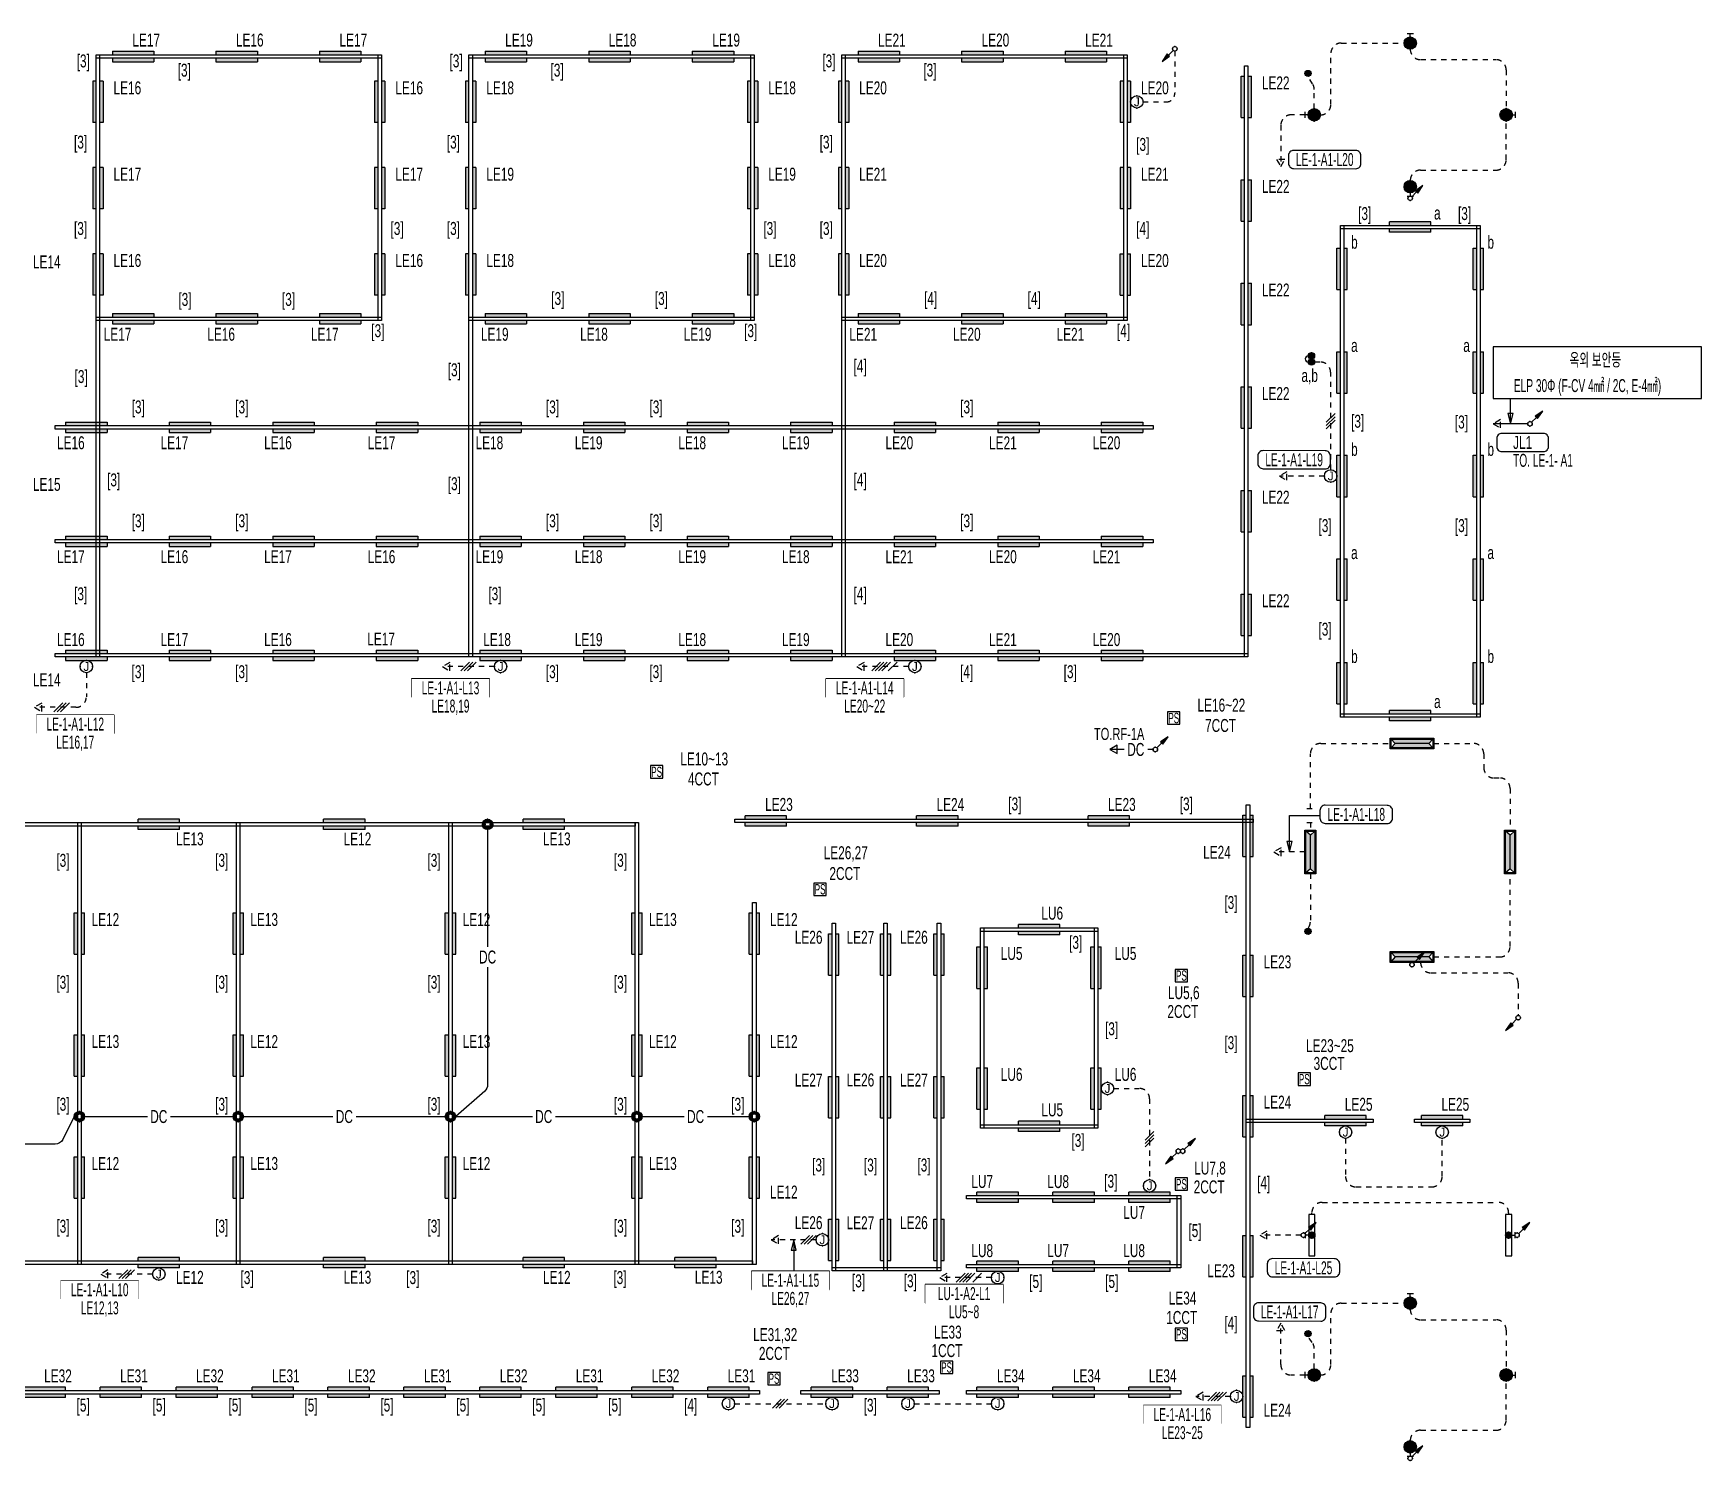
# Model space of a CAD drawing. Header units: millimetres. Extents: x 86947 to 500447, y -530175 to 1059536.
# Drawn here: x 134119 to 182445, y -249025 to -207684 of the extents above; entities that cross this region are included whole.
import ezdxf
from ezdxf.enums import TextEntityAlignment as Align

# ---------------------------------------------------------------- set-up
doc = ezdxf.new("R2010")
doc.units = ezdxf.units.MM
doc.header["$LTSCALE"] = 150
doc.set_wipeout_variables(frame=1)
doc.linetypes.add('D1', pattern=[3, 1, -1, 1])
for name, color, linetype in [('------01 Distribution Panel', 3, 'Continuous'), ('------03 Lighting Fixture', 3, 'Continuous'), ('------04 Lighting Switch', 2, 'Continuous'), ('------04 Number of Strands (가닥수)', 1, 'Continuous'), ('-----20 General Symbol', 3, 'Continuous'), ('-----21 Embeded Wire in Ceiling or Wall', 4, 'Continuous'), ('-----23 Concealed or Exposed Wire', 4, 'D1'), ('-----25 Emergency Lighting Embeded Wire in Ceiling or Wall', 1, 'Continuous'), ('-----28 Race Way', 1, 'Continuous'), ('-----29 Indicator', 1, 'Continuous')]:
    doc.layers.add(name, color=color, linetype=linetype)
doc.styles.add('ELEC', font='')
doc.styles.get('ELEC').set_extended_font_data('Dotum')

# ---------------------------------------------------------------- blocks, each defined once
blk = doc.blocks.new('D12')
at = {"linetype": 'Continuous'}
blk.add_lwpolyline([(600, -90), (600, 90), (-600, 90), (-600, -90)], close=True, dxfattribs=at)
blk.add_circle((0, 0), 90, dxfattribs=at)
for p in [(-90, 0), (0, 90), (90, 0), (0, -90)]:
    blk.add_point(p)
blk = doc.blocks.new('E13')
at = {"layer": '------03 Lighting Fixture'}
blk.add_hatch(color=256, dxfattribs=at).paths.add_polyline_path([(-90, 180, 1), (90, 180, 1)])
for p, q in [((90, 0), (-90, 0)), ((0, 90), (0, 0))]:
    blk.add_line(p, q, dxfattribs=at)
blk.add_blockref('D12', (0, 180), dxfattribs=at)
blk = doc.blocks.new('D01')
at = {"linetype": 'Continuous'}
blk.add_circle((0, 0), 150, dxfattribs=at)
for p in [(-150, 0), (0, 150), (150, 0), (0, -150)]:
    blk.add_point(p)
blk = doc.blocks.new('E01')
h = blk.add_hatch(color=256)
edge = h.paths.add_edge_path(flags=17)
edge.add_arc((0, 0), 75, 0, 360)
edge = h.paths.add_edge_path()
edge.add_arc((0, 0), 150, 0, 360)
blk.add_blockref('D01', (0, 0))
at = {"xscale": 0.5, "yscale": 0.5, "zscale": 0.5}
blk.add_blockref('D01', (0, 0), dxfattribs=at)
blk = doc.blocks.new('*U15')
blk.add_lwpolyline([(150, 0), (-150, 0), (-150, -300), (150, -300)], close=True)
at = {"style": 'ELEC', "width": 0.6}
blk.add_text('PS', height=250, dxfattribs=at).set_placement((0, -150), align=Align.MIDDLE)
blk = doc.blocks.new('*U12')
h = blk.add_hatch(color=256)
edge = h.paths.add_edge_path()
edge.add_arc((0, -75), 75, 0, 360)
blk.add_circle((0, -75), 75)
blk = doc.blocks.new('*U13')
h = blk.add_hatch(color=256)
edge = h.paths.add_edge_path()
edge.add_arc((-75, -75), 75, 0, 360)
h = blk.add_hatch(color=256)
edge = h.paths.add_edge_path()
edge.add_arc((75, -75), 75, 0, 360)
for centre in [(-75, -75), (75, -75)]:
    blk.add_circle(centre, 75)
blk.add_arc((0, 0), 75, 0, 180)
blk.add_point((150, -75))
blk = doc.blocks.new('E17')
h = blk.add_hatch(color=256)
h.paths.add_polyline_path([(600, 100), (-600, 100), (-600, 0), (600, 0)])
h.paths.add_polyline_path([(600, -100), (-600, -100), (-600, -200), (600, -200)])
for p, q in [((-600, 100), (600, 100)), ((-600, 100), (-600, 0)), ((600, 100), (600, 0)), ((600, 100), (600, 0)), ((-600, -100), (-600, -200)), ((-600, -200), (600, -200)), ((600, -100), (600, -200))]:
    blk.add_line(p, q)
blk = doc.blocks.new('D06')
for p, q in [((-75, 0), (0, 0)), ((0, -75), (0, 75))]:
    blk.add_line(p, q)
at = {"linetype": 'Continuous'}
blk.add_circle((-225, 0), 150, dxfattribs=at)
for p in [(-375, 0), (-225, 150), (-75, 0), (-225, -150)]:
    blk.add_point(p)
blk = doc.blocks.new('E06')
blk.add_hatch(color=256).paths.add_polyline_path([(-75, 0, 1), (-375, 0, 1)])
blk.add_blockref('D06', (0, 0))
blk = doc.blocks.new('벽부 비상등')
h = blk.add_hatch(color=0)
h.dxf.hatch_style = 1
h.paths.add_polyline_path([(0, 488), (-128, 600), (-128, -600), (0, -488)])
h = blk.add_hatch(color=0)
h.dxf.hatch_style = 1
h.paths.add_polyline_path([(128, 600), (0, 488), (0, -488), (128, -600)])
at = {"color": 1}
for p, q in [((-128, 600), (0, 488)), ((0, 488), (128, 600)), ((0, -488), (0, 488)), ((-128, -600), (0, -488)), ((0, -488), (128, -600))]:
    blk.add_line(p, q, dxfattribs=at)
blk.add_lwpolyline([(158, -630), (158, 630), (-158, 630), (-158, -630)], close=True)
blk.add_lwpolyline([(128, -600), (128, 600), (-128, 600), (-128, -600)], close=True, dxfattribs=at)
blk = doc.blocks.new('O01')
blk.add_hatch(color=256).paths.add_polyline_path([(-149, -218), (-218, -149), (-368, -368)])
blk.add_line((-46, -46), (-184, -184))
blk.add_lwpolyline([(-368, -368), (-149, -218), (-218, -149), (-368, -368)])
blk.add_circle((0, 0), 65)
for p in [(-65, 0), (-65, 0), (0, 65), (0, 65), (65, 0), (65, 0), (0, -65), (0, -65)]:
    blk.add_point(p)
blk = doc.blocks.new('O04')
blk.add_circle((0, 0), 150)
for p in [(-150, 0), (0, 150), (150, 0), (0, -150)]:
    blk.add_point(p)
at = {"style": 'ELEC'}
blk.add_text('J', height=214, dxfattribs=at).set_placement((0, 0), align=Align.MIDDLE)
blk = doc.blocks.new('*U44')
at = {"color": 0}
for p, q in [((-186, -106), (26, 106)), ((-106, -106), (106, 106)), ((-26, -106), (186, 106))]:
    blk.add_line(p, q, dxfattribs=at)
blk = doc.blocks.new('O07')
blk.add_lwpolyline([(0, -100), (173, 0), (0, 100)], close=True)
blk = doc.blocks.new('*U46')
at = {"color": 0}
for p, q in [((-306, -106), (-94, 106)), ((-226, -106), (-14, 106)), ((-146, -106), (66, 106)), ((-66, -106), (146, 106)), ((94, -106), (306, 106))]:
    blk.add_line(p, q, dxfattribs=at)
blk = doc.blocks.new('*U47')
at = {"color": 0}
for p, q in [((-226, -106), (-14, 106)), ((-146, -106), (66, 106)), ((-66, -106), (146, 106)), ((14, -106), (226, 106))]:
    blk.add_line(p, q, dxfattribs=at)

msp = doc.modelspace()

# ---------------------------------------------------------------- linework, layer by layer
at = {"layer": '------01 Distribution Panel', "color": 1}
for points in [[(145076, -226906), (147331, -226906), (147331, -226381), (145076, -226381)], [(157076, -226906), (159331, -226906), (159331, -226381), (157076, -226381)], [(134206, -227953), (136460, -227953), (136460, -227428), (134206, -227428)], [(154922, -244064), (157177, -244064), (157177, -243539), (154922, -243539)], [(159953, -244451), (162208, -244451), (162208, -243926), (159953, -243926)], [(166275, -247952), (168529, -247952), (168529, -247427), (166275, -247427)]]:
    msp.add_lwpolyline(points, close=True, dxfattribs=at)
at = {"layer": '------01 Distribution Panel', "color": 1, "elevation": 0}
msp.add_lwpolyline([(134914, -244338), (137169, -244338), (137169, -243813), (134914, -243813)], close=True, dxfattribs=at)
at = {"layer": '-----21 Embeded Wire in Ceiling or Wall'}
msp.add_line((177408, -218992), (176408, -218992), dxfattribs=at)
at = {"layer": '-----23 Concealed or Exposed Wire'}
for p, q in [((167184, -208195), (167184, -209420)), ((166264, -209670), (166934, -209670))]:
    msp.add_line(p, q, dxfattribs=at)
for points in [[(171404, -210045, 0.414214), (171704, -209745), (171704, -208265, -0.414214), (172004, -207965), (173824, -207965)], [(174004, -208145, 0.414214), (174304, -208445), (176484, -208445, -0.414214), (176784, -208745), (176784, -209865)], [(171224, -209865), (171224, -209306, 0.142394), (171177, -209145), (171044, -208935)], [(170954, -210045), (170554, -210045, 0.414214), (170254, -210345), (170254, -211545)], [(174004, -211945, -0.414214), (174304, -211645), (176484, -211645, 0.414214), (176784, -211345), (176784, -210225)], [(171699, -220325), (171699, -217505, 0.414214), (171399, -217205), (171234, -217205)], [(135654, -226205), (135654, -226905, -0.414214), (135354, -227205), (134154, -227205)], [(171111, -230139), (171111, -228552, -0.414214), (171411, -228252), (173424, -228252)], [(174684, -228252), (175834, -228252, -0.414214), (176134, -228552), (176134, -228952, 0.414214), (176434, -229252), (176596, -229252, -0.414214), (176896, -229552), (176896, -230765)], [(171111, -232025), (171111, -233410, -0.137857), (171067, -233566), (171044, -233605)], [(174684, -234437), (176596, -234437, 0.414214), (176896, -234137), (176896, -232025)], [(174304, -234595, 0.414214), (174604, -234895), (176832, -234895, -0.414214), (177132, -235195), (177132, -236117)], [(165414, -238245), (166154, -238245, -0.414214), (166454, -238545), (166454, -240885)], [(172130, -239690), (172130, -240795, 0.414214), (172430, -241095), (174630, -241095, 0.414214), (174930, -240795), (174930, -239690)], [(171154, -241895), (171154, -241845, -0.414214), (171454, -241545), (176554, -241545, -0.414214), (176854, -241845), (176854, -241895)], [(171404, -246545, 0.414214), (171704, -246245), (171704, -244765, -0.414214), (172004, -244465), (173824, -244465)], [(174004, -244645, 0.414214), (174304, -244945), (176484, -244945, -0.414214), (176784, -245245), (176784, -246365)], [(170954, -246545), (170554, -246545, -0.414214), (170254, -246245), (170254, -245045)], [(171224, -246365), (171224, -245780, 0.158261), (171166, -245604), (171044, -245435)], [(174004, -248445, -0.414214), (174304, -248145), (176484, -248145, 0.414214), (176784, -247845), (176784, -246725)]]:
    msp.add_lwpolyline(points, format="xyb", dxfattribs=at)
for points in [[(171519, -220505), (170219, -220505)], [(147474, -226025), (145974, -226025)], [(159474, -226025), (157974, -226025)], [(171011, -230139), (171211, -230139)], [(171011, -230539), (171211, -230539)], [(171111, -230539), (171111, -230765)], [(170954, -231395), (170054, -231395)], [(170844, -242495), (169644, -242495)], [(156794, -242628), (155494, -242628)], [(161874, -243725), (160374, -243725)], [(154434, -247375), (157074, -247375)], [(159634, -247375), (161874, -247375)], [(168794, -247165), (167794, -247165)]]:
    msp.add_lwpolyline(points, dxfattribs=at)
at = {"layer": '-----23 Concealed or Exposed Wire', "elevation": 0}
msp.add_lwpolyline([(137573, -243622), (136073, -243622)], dxfattribs=at)
at = {"layer": '-----23 Concealed or Exposed Wire'}
msp.add_arc((166934, -209420, 0), 250, 270, 0, dxfattribs=at)
at = {"layer": '-----25 Emergency Lighting Embeded Wire in Ceiling or Wall'}
for p, q in [((165720, -228425), (165304, -228425)), ((166554, -228425), (166401, -228425)), ((135603, -239058), (137424, -239058)), ((138096, -239058), (139903, -239058)), ((140203, -239058), (142799, -239058)), ((143471, -239058), (146053, -239058)), ((146353, -239058), (148574, -239058)), ((149246, -239058), (151453, -239058)), ((151753, -239058), (152975, -239058)), ((153646, -239058), (154854, -239058))]:
    msp.add_line(p, q, dxfattribs=at)
at = {"layer": '-----25 Emergency Lighting Embeded Wire in Ceiling or Wall', "elevation": 0}
msp.add_lwpolyline([(147278, -230745), (147278, -234142)], dxfattribs=at)
msp.add_lwpolyline([(147278, -234735), (147278, -238132, -0.215614), (147193, -238320), (146353, -239058)], format="xyb", dxfattribs=at)
at = {"layer": '-----25 Emergency Lighting Embeded Wire in Ceiling or Wall'}
msp.add_lwpolyline([(135303, -239058), (134972, -239720, -0.284079), (134748, -239858), (132671, -239858)], format="xyb", dxfattribs=at)
at = {"layer": '-----28 Race Way', "elevation": 0}
for points in [[(135938, -225745), (135938, -208304), (136038, -208304), (136038, -225745)], [(144204, -208404), (135938, -208404), (135938, -208304), (144204, -208304)], [(144104, -216002), (144104, -208304), (144204, -208304), (144204, -216002)], [(146738, -225745), (146738, -208304), (146838, -208304), (146838, -225745)], [(155004, -208404), (146738, -208404), (146738, -208304), (155004, -208304)], [(154904, -216002), (154904, -208304), (155004, -208304), (155004, -216002)], [(157538, -225745), (157538, -208304), (157638, -208304), (157638, -225745)], [(165804, -208404), (157538, -208404), (157538, -208304), (165804, -208304)], [(165704, -216002), (165704, -208304), (165804, -208304), (165804, -216002)], [(144204, -216002), (135938, -216002), (135938, -215902), (144204, -215902)], [(155004, -216002), (146738, -216002), (146738, -215902), (155004, -215902)], [(165804, -216002), (157538, -216002), (157538, -215902), (165804, -215902)], [(169354, -230025), (169354, -248065), (169254, -248065), (169254, -230025)], [(154437, -230445), (169454, -230445), (169454, -230545), (154437, -230545)], [(124753, -230545), (151553, -230545), (151553, -230645), (124753, -230645)], [(135503, -230545), (135503, -243342), (135403, -243342), (135403, -230545)], [(140103, -230545), (140103, -243342), (140003, -243342), (140003, -230545)], [(146253, -230545), (146253, -243342), (146153, -243342), (146153, -230545)], [(151653, -230545), (151653, -243342), (151553, -243342), (151553, -230545)], [(155054, -232858), (155054, -243342), (154954, -243342), (154954, -232858)], [(157354, -243528), (157254, -243528), (157254, -233462), (157354, -233462)], [(158854, -243528), (158754, -243528), (158754, -233462), (158854, -233462)], [(160404, -243528), (160304, -243528), (160304, -233462), (160404, -233462)], [(161554, -233595), (164954, -233595), (164954, -233695), (161554, -233695)], [(161654, -239395), (161554, -239395), (161554, -233595), (161654, -233595)], [(164954, -239395), (164854, -239395), (164854, -233595), (164954, -233595)], [(169254, -239130), (172930, -239130), (172930, -239230), (169254, -239230)], [(174130, -239130), (175730, -239130), (175730, -239230), (174130, -239230)], [(161554, -239295), (164954, -239295), (164954, -239395), (161554, -239395)], [(161154, -241345), (167354, -241345), (167354, -241445), (161154, -241445)], [(167354, -241345), (167354, -243445), (167254, -243445), (167254, -241345)], [(157254, -243428), (160404, -243428), (160404, -243528), (157254, -243528)], [(161154, -243345), (167354, -243345), (167354, -243445), (161154, -243445)], [(109354, -246995), (155154, -246995), (155154, -247095), (109354, -247095)], [(156354, -246995), (160354, -246995), (160354, -247095), (156354, -247095)], [(161154, -246995), (167354, -246995), (167354, -247095), (161154, -247095)]]:
    msp.add_lwpolyline(points, close=True, dxfattribs=at)
at = {"layer": '-----28 Race Way'}
for points in [[(169204, -225745), (169204, -208624), (169304, -208624), (169304, -225745)], [(176029, -213345), (171979, -213345), (171979, -213245), (176029, -213245)], [(171979, -227495), (171979, -213245), (172079, -213245), (172079, -227495)], [(175929, -227495), (175929, -213245), (176029, -213245), (176029, -227495)], [(166554, -219145), (134754, -219145), (134754, -219045), (166554, -219045)], [(166554, -222445), (134754, -222445), (134754, -222345), (166554, -222345)], [(169304, -225745), (134754, -225745), (134754, -225645), (169304, -225645)], [(176029, -227495), (171979, -227495), (171979, -227395), (176029, -227395)], [(109454, -243242), (154952, -243242), (154952, -243342), (109454, -243342)]]:
    msp.add_lwpolyline(points, close=True, dxfattribs=at)
at = {"layer": '-----29 Indicator', "color": 1}
for p, q in [((176908, -218992), (176908, -218261)), ((176983, -218692), (176833, -218692)), ((176833, -218692), (176908, -218992)), ((176908, -218992), (176983, -218692)), ((170579, -231095), (170429, -231095)), ((170429, -231095), (170504, -231395)), ((170504, -231395), (170579, -231095)), ((156144, -242628), (156069, -242928)), ((156069, -242928), (156219, -242928)), ((156219, -242928), (156144, -242628))]:
    msp.add_line(p, q, dxfattribs=at)
at = {"layer": '-----29 Indicator'}
for p, q in [((170504, -231395), (170504, -230339)), ((170504, -230339), (171389, -230339))]:
    msp.add_line(p, q, dxfattribs=at)
at = {"layer": '-----29 Indicator', "color": 1}
msp.add_lwpolyline([(176408, -216761), (176408, -218261), (182445, -218261), (182445, -216761)], close=True, dxfattribs=at)
at = {"color": 1, "linetype": 'Continuous'}
for points in [[(170477, -211448, 0.414214), (170627, -211598), (172427, -211603, 0.414214), (172577, -211453), (172577, -211228, 0.414214), (172427, -211078), (170627, -211073, 0.414214), (170477, -211223)], [(169591, -220144, 0.414214), (169741, -220294), (171541, -220299, 0.414214), (171691, -220149), (171691, -219924, 0.414214), (171541, -219774), (169741, -219769, 0.414214), (169591, -219919)], [(171389, -230416, 0.414214), (171539, -230566), (173339, -230571, 0.414214), (173489, -230421), (173489, -230196, 0.414214), (173339, -230046), (171539, -230041, 0.414214), (171389, -230191)], [(169862, -243550, 0.414214), (170012, -243700), (171812, -243705, 0.414214), (171962, -243555), (171962, -243330, 0.414214), (171812, -243180), (170012, -243175, 0.414214), (169862, -243325)], [(169462, -244829, 0.414214), (169612, -244979), (171412, -244984, 0.414214), (171562, -244834), (171562, -244609, 0.414214), (171412, -244459), (169612, -244454, 0.414214), (169462, -244604)]]:
    msp.add_lwpolyline(points, format="xyb", close=True, dxfattribs=at)
at = {"color": 1, "linetype": 'Continuous', "elevation": 0}
msp.add_lwpolyline([(176510, -219647, 0.414214), (176660, -219797), (177860, -219797, 0.414214), (178010, -219647), (178010, -219422, 0.414214), (177860, -219272), (176660, -219272, 0.414214), (176510, -219422)], format="xyb", close=True, dxfattribs=at)

# ---------------------------------------------------------------- block references
at = {"layer": '------03 Lighting Fixture', "xscale": 1.2, "yscale": 1.2, "zscale": 1.2}
for p, rotation in [((174004, -207695), 90), ((170954, -210045), 180), ((174004, -212395), 270), ((174004, -244195), 89.99999999999999), ((170954, -246545), 180), ((174004, -248895), 270)]:
    msp.add_blockref('E06', p, dxfattribs=dict(at, rotation=rotation))
at = {"layer": '------03 Lighting Fixture', "color": 3}
for p in [(137008, -208304), (140008, -208304), (143008, -208304), (147808, -208304), (150808, -208304), (153808, -208304), (158608, -208304), (161608, -208304), (164608, -208304), (137008, -215902), (140008, -215902), (143008, -215902), (147808, -215902), (150808, -215902), (153808, -215902), (158608, -215902), (161608, -215902), (164608, -215902), (135654, -219045), (138654, -219045), (141654, -219045), (144654, -219045), (147654, -219045), (150654, -219045), (153654, -219045), (156654, -219045), (159654, -219045), (162654, -219045), (165654, -219045), (135654, -222345), (138654, -222345), (141654, -222345), (144654, -222345), (147654, -222345), (150654, -222345), (153654, -222345), (156654, -222345), (159654, -222345), (162654, -222345), (165654, -222345), (135654, -225645), (138654, -225645), (141654, -225645), (144654, -225645), (147654, -225645), (150654, -225645), (153654, -225645), (156654, -225645), (159654, -225645), (162654, -225645), (165654, -225645)]:
    msp.add_blockref('E17', p, dxfattribs=at)
for p, rotation in [((136038, -209670), 270), ((144204, -209670), 270), ((146838, -209670), 270), ((155004, -209670), 270), ((157638, -209670), 270), ((165804, -209670), 270), ((169204, -209524), 89.99999999999999), ((136038, -212170), 270), ((144204, -212170), 270), ((146838, -212170), 270), ((155004, -212170), 270), ((157638, -212170), 270), ((165804, -212170), 270), ((169204, -212524), 89.99999999999999), ((174003, -213345), 180), ((136038, -214670), 270), ((144204, -214670), 270), ((146838, -214670), 270), ((155004, -214670), 270), ((157638, -214670), 270), ((165704, -214670), 90), ((171979, -214505), 89.99999999999999), ((175929, -214505), 89.99999999999999), ((169204, -215524), 89.99999999999999), ((171979, -217505), 89.99999999999999), ((175929, -217505), 89.99999999999999), ((169204, -218524), 89.99999999999999), ((171979, -220505), 89.99999999999999), ((175929, -220505), 89.99999999999999), ((169204, -221524), 89.99999999999999), ((171979, -223505), 89.99999999999999), ((175929, -223505), 89.99999999999999), ((169204, -224524), 89.99999999999999), ((171979, -226505), 89.99999999999999), ((175929, -226505), 89.99999999999999), ((174003, -227495), 180), ((137753, -230645), 180), ((143128, -230645), 180), ((148903, -230645), 180), ((155337, -230545), 180), ((160304, -230545), 180), ((165270, -230545), 180), ((169254, -230925), 89.99999999999999), ((135403, -233758), 90), ((140003, -233758), 90), ((146153, -233758), 90), ((151553, -233758), 90), ((154954, -233758), 90), ((157254, -234362), 89.99999999999999), ((158754, -234362), 89.99999999999999), ((160304, -234362), 89.99999999999999), ((163254, -233695), 180), ((161554, -234745), 89.99999999999999), ((164854, -234745), 89.99999999999999), ((169254, -234985), 89.99999999999999), ((135403, -237292), 90), ((140003, -237292), 90), ((146153, -237292), 90), ((151553, -237292), 90), ((154954, -237292), 90), ((161554, -238245), 89.99999999999999), ((164854, -238245), 89.99999999999999), ((157254, -238495), 89.99999999999999), ((158754, -238495), 89.99999999999999), ((160304, -238495), 89.99999999999999), ((169254, -239045), 89.99999999999999), ((163254, -239395), 180), ((172130, -239230), 180), ((174930, -239230), 180), ((135403, -240825), 90), ((140003, -240825), 90), ((146153, -240825), 90), ((151553, -240825), 90), ((154954, -240825), 90), ((162054, -241445), 180), ((164254, -241445), 180), ((166454, -241445), 180), ((157254, -242628), 89.99999999999999), ((158754, -242628), 89.99999999999999), ((160304, -242628), 89.99999999999999), ((169254, -243105), 89.99999999999999), ((137753, -243342), 180), ((143128, -243342), 180), ((148903, -243342), 180), ((153302, -243342), 180), ((162054, -243445), 180), ((164254, -243445), 180), ((166454, -243445), 180), ((134454, -247095), 180), ((136654, -247095), 180), ((138854, -247095), 180), ((141054, -247095), 180), ((143254, -247095), 180), ((145454, -247095), 180), ((147654, -247095), 180), ((149854, -247095), 180), ((152054, -247095), 180), ((154254, -247095), 180), ((157254, -247095), 180), ((159454, -247095), 180), ((162054, -247095), 180), ((164254, -247095), 180), ((166454, -247095), 180), ((169254, -247165), 89.99999999999999)]:
    msp.add_blockref('E17', p, dxfattribs=dict(at, rotation=rotation))
at = {"layer": '------03 Lighting Fixture', "xscale": 1.2, "yscale": 1.2, "zscale": 1.2}
for p in [(177054, -210045), (177054, -246545)]:
    msp.add_blockref('E06', p, dxfattribs=at)
at = {"layer": '------03 Lighting Fixture', "xscale": -1, "rotation": 90}
for p in [(174054, -228252), (174054, -234437)]:
    msp.add_blockref('벽부 비상등', p, dxfattribs=at)
at = {"layer": '------03 Lighting Fixture'}
for p in [(147278, -230595), (135453, -239058), (140053, -239058), (146203, -239058), (151603, -239058), (155004, -239058)]:
    msp.add_blockref('E01', p, dxfattribs=at)
at = {"layer": '------03 Lighting Fixture', "xscale": -1}
for p in [(171111, -231395), (176896, -231395)]:
    msp.add_blockref('벽부 비상등', p, dxfattribs=at)
at = {"layer": '------03 Lighting Fixture'}
for p, rotation in [((170974, -242495), 270), ((177034, -242495), 89.99999999999999)]:
    msp.add_blockref('E13', p, dxfattribs=dict(at, rotation=rotation))
at = {"layer": '------04 Lighting Switch', "xscale": 1.2, "yscale": 1.2, "zscale": 1.2, "rotation": 89.99999999999999}
for name, p in [('*U12', (170954, -208845)), ('*U13', (171054, -217115)), ('*U12', (170954, -233695)), ('*U12', (170954, -245345))]:
    msp.add_blockref(name, p, dxfattribs=at)
at = {"layer": '------04 Lighting Switch', "xscale": 1.2, "yscale": 1.2, "zscale": 1.2}
for p in [(167154, -227335), (152174, -228895), (156909, -232295), (167374, -234795), (170934, -237795), (167374, -240835), (167374, -245185), (160574, -246145), (155574, -246470)]:
    msp.add_blockref('*U15', p, dxfattribs=at)
at = {"layer": '------04 Number of Strands (가닥수)', "xscale": -1.2, "yscale": 1.2, "zscale": 1.2, "rotation": 90}
for p in [(171699, -218915), (166454, -239715)]:
    msp.add_blockref('*U44', p, dxfattribs=at)
at = {"layer": '------04 Number of Strands (가닥수)', "xscale": 1.2, "yscale": 1.2, "zscale": 1.2}
for p in [(156571, -242628), (155754, -247375)]:
    msp.add_blockref('*U44', p, dxfattribs=at)
at = {"layer": '-----20 General Symbol'}
for p in [(167184, -208130), (177132, -236195), (167284, -240060)]:
    msp.add_blockref('O01', p, dxfattribs=at)
at = {"layer": '-----20 General Symbol', "xscale": 1.2, "yscale": 1.2, "zscale": 1.2}
for p in [(166084, -209670), (171699, -220505), (135654, -226025), (147654, -226025), (159654, -226025), (165234, -238245), (172130, -239510), (174930, -239510), (166454, -241065), (156974, -242628), (137753, -243622), (162054, -243725), (154254, -247375), (157254, -247375), (159454, -247375), (162054, -247375), (168974, -247165)]:
    msp.add_blockref('O04', p, dxfattribs=at)
at = {"layer": '-----20 General Symbol', "rotation": 180}
for p in [(174004, -212460), (177473, -218992), (166619, -228425), (174054, -234660), (167414, -240060), (170909, -242495), (177099, -242495), (174004, -248960)]:
    msp.add_blockref('O01', p, dxfattribs=at)
at = {"layer": '-----23 Concealed or Exposed Wire', "xscale": 1.199999999953434, "yscale": 1.199999999953434, "zscale": 1.199999999953434}
for p, rotation in [((170254, -211337), 270), ((176616, -218992), 180), ((170426, -220505), 180), ((146181, -226025), 180), ((158181, -226025), 180), ((134361, -227205), 180), ((170261, -231395), 180), ((155701, -242628), 180), ((169851, -242495), 180), ((136280, -243622), 180), ((160581, -243725), 180), ((170254, -245253), 89.99999999999999), ((168001, -247165), 180)]:
    msp.add_blockref('O07', p, dxfattribs=dict(at, rotation=rotation))
at = {"layer": '-----25 Emergency Lighting Embeded Wire in Ceiling or Wall', "xscale": 1.199999999953434, "yscale": 1.199999999953434, "zscale": 1.199999999953434, "rotation": 180}
msp.add_blockref('O07', (165511, -228425), dxfattribs=at)

# ---------------------------------------------------------------- texts
at = {"layer": '------04 Lighting Switch', "style": 'ELEC', "width": 0.7}
for s, p in [('LE17', (137388, -207877)), ('LE16', (140388, -207877)), ('LE17', (143388, -207877)), ('LE19', (148188, -207877)), ('LE18', (151188, -207877)), ('LE19', (154188, -207877)), ('LE21', (158988, -207877)), ('LE20', (161988, -207877)), ('LE21', (164988, -207877)), ('LE16', (136842, -209262)), ('LE16', (145007, -209262)), ('LE18', (147642, -209262)), ('LE18', (155807, -209262)), ('LE20', (158442, -209262)), ('LE20', (166607, -209262)), ('LE22', (170107, -209115)), ('LE17', (136842, -211762)), ('LE17', (145007, -211762)), ('LE19', (147642, -211762)), ('LE19', (155807, -211762)), ('LE21', (158442, -211762)), ('LE21', (166607, -211762)), ('LE22', (170107, -212115)), ('a', (174789, -212890)), ('b', (172386, -213726)), ('b', (176336, -213726)), ('LE16', (136842, -214262)), ('LE16', (145007, -214262)), ('LE18', (147642, -214262)), ('LE18', (155807, -214262)), ('LE20', (158442, -214262)), ('LE20', (166607, -214262)), ('LE14', (134507, -214303)), ('LE22', (170107, -215115)), ('LE17', (136559, -216399)), ('LE16', (139559, -216399)), ('LE17', (142559, -216399)), ('LE19', (147484, -216399)), ('LE18', (150359, -216399)), ('LE19', (153359, -216399)), ('LE21', (158159, -216399)), ('LE20', (161159, -216399)), ('LE21', (164159, -216399)), ('a', (172386, -216726)), ('a', (175636, -216726)), ('a,b', (171091, -217619)), ('LE22', (170107, -218115)), ('LE16', (135205, -219542)), ('LE17', (138205, -219542)), ('LE16', (141205, -219542)), ('LE17', (144205, -219542)), ('LE18', (147329, -219542)), ('LE19', (150205, -219542)), ('LE18', (153205, -219542)), ('LE19', (156205, -219542)), ('LE20', (159205, -219542)), ('LE21', (162205, -219542)), ('LE20', (165205, -219542)), ('b', (172386, -219726)), ('b', (176336, -219726)), ('LE15', (134507, -220750)), ('LE22', (170107, -221115)), ('LE17', (135205, -222842)), ('LE16', (138205, -222842)), ('LE17', (141205, -222842)), ('LE16', (144205, -222842)), ('LE19', (147329, -222842)), ('LE18', (150205, -222842)), ('LE19', (153205, -222842)), ('LE18', (156205, -222842)), ('LE21', (159205, -222842)), ('LE20', (162205, -222842)), ('LE21', (165205, -222842)), ('a', (172386, -222726)), ('a', (176336, -222726)), ('LE22', (170107, -224115)), ('LE16', (135205, -225242)), ('LE17', (138205, -225242)), ('LE16', (141205, -225242)), ('LE17', (144192, -225226)), ('LE18', (147552, -225242)), ('LE19', (150205, -225242)), ('LE18', (153205, -225242)), ('LE19', (156205, -225242)), ('LE20', (159205, -225242)), ('LE21', (162205, -225242)), ('LE20', (165205, -225242)), ('b', (172386, -225726)), ('b', (176336, -225726)), ('LE14', (134507, -226409)), ('LE16~22', (168533, -227141)), ('a', (174789, -227040)), ('7CCT', (168509, -227731)), ('LE10~13', (153553, -228701)), ('4CCT', (153529, -229280)), ('LE23', (155717, -230018)), ('LE24', (160683, -230018)), ('LE23', (165650, -230018)), ('LE13', (138652, -231017)), ('LE12', (143507, -231017)), ('LE13', (149282, -231017)), ('LE26,27', (157652, -231449)), ('LE24', (168406, -231402)), ('2CCT', (157627, -232019)), ('LE12', (136206, -233350)), ('LE13', (140806, -233350)), ('LE12', (146956, -233350)), ('LE13', (152356, -233350)), ('LE12', (155857, -233350)), ('LU6', (163633, -233168)), ('LE26', (156577, -233865)), ('LE27', (158077, -233865)), ('LE26', (159627, -233865)), ('LU5', (162457, -234337)), ('LU5', (165757, -234337)), ('LE23', (170157, -234577)), ('LU5,6', (167443, -235502)), ('2CCT', (167418, -236015)), ('LE13', (136206, -236883)), ('LE12', (140806, -236883)), ('LE13', (146956, -236883)), ('LE12', (152356, -236883)), ('LE12', (155857, -236883)), ('LE23~25', (171677, -237006)), ('LU6', (162457, -237837)), ('LU6', (165757, -237837)), ('3CCT', (171652, -237519)), ('LE27', (156577, -237999)), ('LE26', (158077, -237999)), ('LE27', (159627, -237999)), ('LU5', (163633, -238868)), ('LE24', (170157, -238637)), ('LE25', (172510, -238704)), ('LE25', (175310, -238704)), ('LE12', (136206, -240417)), ('LE13', (140806, -240417)), ('LE12', (146956, -240417)), ('LE13', (152356, -240417)), ('LU7,8', (168204, -240583)), ('LE12', (155857, -241243)), ('LU7', (161605, -240942)), ('LU8', (163805, -240942)), ('2CCT', (168179, -241096)), ('LE26', (156577, -242132)), ('LE27', (158077, -242132)), ('LE26', (159627, -242132)), ('LU7', (166005, -241837)), ('LU8', (161605, -242942)), ('LU7', (163805, -242942)), ('LU8', (166005, -242942)), ('LE12', (138652, -243714)), ('LE13', (143507, -243714)), ('LE12', (149282, -243714)), ('LE13', (153682, -243714)), ('LE23', (168526, -243526)), ('LE34', (167409, -244315)), ('1CCT', (167384, -244878)), ('LE31,32', (155609, -245406)), ('2CCT', (155584, -245919)), ('1CCT', (160584, -245838)), ('LE32', (134833, -246568)), ('LE31', (137033, -246568)), ('LE32', (139233, -246568)), ('LE31', (141433, -246568)), ('LE32', (143633, -246568)), ('LE31', (145833, -246568)), ('LE32', (148033, -246568)), ('LE31', (150233, -246568)), ('LE32', (152433, -246568)), ('LE31', (154633, -246568)), ('LE33', (157633, -246568)), ('LE33', (159833, -246568)), ('LE34', (162433, -246568)), ('LE34', (164633, -246568)), ('LE34', (166833, -246568)), ('LE24', (170157, -247564))]:
    msp.add_text(s, height=375, dxfattribs=at).set_placement(p, align=Align.MIDDLE)
at = {"layer": '-----25 Emergency Lighting Embeded Wire in Ceiling or Wall', "style": 'ELEC', "width": 0.7}
msp.add_text('TO.RF-1A', height=350, dxfattribs=at).set_placement((165572, -227976), align=Align.MIDDLE_CENTER)
for p in [(166054, -228425), (147278, -234438), (137753, -239058), (143128, -239058), (148903, -239058), (153303, -239058)]:
    msp.add_text('DC', height=375, dxfattribs=at).set_placement(p, align=Align.MIDDLE)
at = {"layer": '-----28 Race Way', "style": 'ELEC', "width": 0.7}
for s, p in [('[3]', (135565, -208529)), ('[3]', (146365, -208529)), ('[3]', (157165, -208529)), ('[3]', (138491, -208796)), ('[3]', (149291, -208796)), ('[3]', (160091, -208796)), ('[3]', (135487, -210881)), ('[3]', (146287, -210881)), ('[3]', (157087, -210881)), ('[3]', (166256, -210947)), ('[3]', (172686, -212950)), ('[3]', (175578, -212950)), ('[3]', (135487, -213381)), ('[3]', (144656, -213381)), ('[3]', (146287, -213381)), ('[3]', (155456, -213381)), ('[3]', (157087, -213381)), ('[4]', (166256, -213381)), ('[3]', (138511, -215436)), ('[3]', (141511, -215436)), ('[3]', (149312, -215409)), ('[3]', (152312, -215409)), ('[4]', (160112, -215409)), ('[4]', (163112, -215409)), ('[3]', (144099, -216343)), ('[3]', (154899, -216343)), ('[4]', (165699, -216343)), ('[3]', (135503, -217670)), ('[3]', (146314, -217476)), ('[4]', (158070, -217365)), ('[3]', (137158, -218552)), ('[3]', (140158, -218552)), ('[3]', (149158, -218552)), ('[3]', (152158, -218552)), ('[3]', (161158, -218552)), ('[3]', (172482, -218966)), ('[3]', (175487, -218988)), ('[3]', (136447, -220665)), ('[3]', (146314, -220776)), ('[4]', (158070, -220665)), ('[3]', (137158, -221852)), ('[3]', (140158, -221852)), ('[3]', (149158, -221852)), ('[3]', (152158, -221852)), ('[3]', (161158, -221852)), ('[3]', (171537, -221988)), ('[3]', (175487, -221988)), ('[3]', (135490, -223965)), ('[3]', (147490, -223965)), ('[4]', (158070, -223965)), ('[3]', (171537, -224988)), ('[3]', (137155, -226221)), ('[3]', (140155, -226221)), ('[3]', (149155, -226221)), ('[3]', (152155, -226221)), ('[4]', (161155, -226221)), ('[3]', (164155, -226221)), ('[3]', (162551, -230051)), ('[3]', (167518, -230051)), ('[3]', (134976, -231684)), ('[3]', (139576, -231684)), ('[3]', (145726, -231684)), ('[3]', (151126, -231684)), ('[3]', (168810, -232906)), ('[3]', (164314, -234061)), ('[3]', (134976, -235217)), ('[3]', (139576, -235217)), ('[3]', (145726, -235217)), ('[3]', (151126, -235217)), ('[3]', (165353, -236562)), ('[3]', (168810, -236966)), ('[3]', (134976, -238750)), ('[3]', (139576, -238750)), ('[3]', (145726, -238750)), ('[3]', (151126, -238750)), ('[3]', (154525, -238750)), ('[3]', (164381, -239796)), ('[3]', (156869, -240510)), ('[3]', (158369, -240510)), ('[3]', (159919, -240510)), ('[3]', (165331, -240980)), ('[4]', (169760, -241026)), ('[3]', (134976, -242283)), ('[3]', (139576, -242283)), ('[3]', (145726, -242283)), ('[3]', (151126, -242283)), ('[3]', (154525, -242283)), ('[5]', (167769, -242409)), ('[3]', (140311, -243770)), ('[3]', (145111, -243770)), ('[3]', (151111, -243770)), ('[3]', (158022, -243867)), ('[3]', (159522, -243867)), ('[5]', (163158, -243884)), ('[5]', (165358, -243884)), ('[4]', (168810, -245086)), ('[5]', (135562, -247465)), ('[5]', (137762, -247465)), ('[5]', (139962, -247465)), ('[5]', (142162, -247465)), ('[5]', (144362, -247465)), ('[5]', (146562, -247465)), ('[5]', (148762, -247465)), ('[5]', (150962, -247465)), ('[4]', (153162, -247465)), ('[3]', (158362, -247465))]:
    msp.add_text(s, height=375, dxfattribs=at).set_placement(p, align=Align.MIDDLE)
at = {"linetype": 'Continuous', "style": 'ELEC'}
for s, width, p in [('LE-1-A1-L20', 0.6, (171527, -211338)), ('JL1', 0.7, (177260, -219535)), ('LE-1-A1-L19', 0.6, (170641, -220034)), ('TO. LE-1- A1', 0.6, (177850, -220051)), ('LE-1-A1-L18', 0.6, (172439, -230306)), ('LE-1-A1-L25', 0.6, (170912, -243440)), ('LE-1-A1-L17', 0.6, (170512, -244719))]:
    msp.add_text(s, height=375, dxfattribs=dict(at, width=width)).set_placement(p, align=Align.MIDDLE)
at = {"linetype": 'Continuous', "style": 'ELEC', "width": 0.6}
for s, p in [('옥외 보안등 ', (178621, -217136)), ('ELP 30Φ (F-CV 4㎟ / 2C, E-4㎟)', (177006, -217886))]:
    msp.add_text(s, height=375, dxfattribs=at).set_placement(p, align=Align.MIDDLE_LEFT)

# ---------------------------------------------------------------- next in the draw order: wipeouts: each hides what was drawn before it
at = {"color": 1}
for points in [[(145076, -226906), (147331, -226906), (147331, -226381), (145076, -226381)], [(157076, -226906), (159331, -226906), (159331, -226381), (157076, -226381)], [(134206, -227953), (136460, -227953), (136460, -227428), (134206, -227428)], [(154922, -244064), (157177, -244064), (157177, -243539), (154922, -243539)], [(134914, -244338), (137169, -244338), (137169, -243813), (134914, -243813)], [(159953, -244451), (162208, -244451), (162208, -243926), (159953, -243926)], [(166275, -247952), (168529, -247952), (168529, -247427), (166275, -247427)]]:
    msp.add_wipeout(points, dxfattribs=at)

# ---------------------------------------------------------------- next in the draw order: linework, layer by layer
at = {"layer": '-----29 Indicator'}
msp.add_line((156144, -242628), (156144, -243539), dxfattribs=at)

# ---------------------------------------------------------------- next in the draw order: block references
at = {"layer": '------04 Number of Strands (가닥수)', "xscale": 1.2, "yscale": 1.2, "zscale": 1.2}
for name, p in [('*U44', (146724, -226025)), ('*U46', (158772, -226025)), ('*U44', (134940, -227205)), ('*U44', (136823, -243622)), ('*U46', (161220, -243725)), ('*U47', (168408, -247165))]:
    msp.add_blockref(name, p, dxfattribs=at)

# ---------------------------------------------------------------- next in the draw order: wipeouts: each hides what was drawn before it
at = {"color": 1}
for points in [[(145076, -227431), (147331, -227431), (147331, -226906), (145076, -226906)], [(157076, -227431), (159331, -227431), (159331, -226906), (157076, -226906)], [(134206, -228478), (136460, -228478), (136460, -227953), (134206, -227953)], [(134914, -244863), (137169, -244863), (137169, -244338), (134914, -244338)], [(154922, -244589), (157177, -244589), (157177, -244064), (154922, -244064)], [(159953, -244976), (162208, -244976), (162208, -244451), (159953, -244451)], [(166275, -248477), (168529, -248477), (168529, -247952), (166275, -247952)]]:
    msp.add_wipeout(points, dxfattribs=at)

# ---------------------------------------------------------------- next in the draw order: texts
at = {"layer": '------04 Lighting Switch', "style": 'ELEC', "width": 0.7}
msp.add_text('LE33', height=375, dxfattribs=at).set_placement((160609, -245302), align=Align.MIDDLE)
at = {"style": 'ELEC', "width": 0.6}
for s, p in [('LE-1-A1-L13', (146203, -226643)), ('LE-1-A1-L14', (158203, -226643)), ('LE18,19', (146203, -227168)), ('LE20~22', (158203, -227168)), ('LE-1-A1-L12', (135333, -227690)), ('LE16,17', (135333, -228215)), ('LE-1-A1-L10', (136042, -244075)), ('LE-1-A1-L15', (156049, -243801)), ('LU-1-A2-L1', (161080, -244188)), ('LE12,13', (136042, -244600)), ('LE26,27', (156049, -244326)), ('LU5~8', (161080, -244713)), ('LE-1-A1-L16', (167402, -247690)), ('LE23~25', (167402, -248215))]:
    msp.add_text(s, height=375, dxfattribs=at).set_placement(p, align=Align.MIDDLE_CENTER)

doc.saveas('drawing.dxf')
